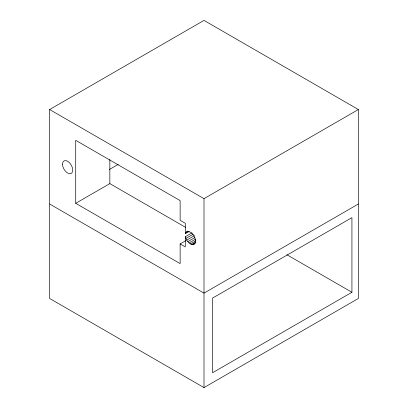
<?xml version="1.0" encoding="UTF-8"?>
<svg xmlns="http://www.w3.org/2000/svg" width="408" height="408" viewBox="0 0 408 408"><rect width="100%" height="100%" fill="white"/><g stroke="black" fill="none" stroke-linecap="round" stroke-linejoin="round"><path stroke-width="0.61" d="M49.628 204L49.628 109.528L204 20.4L358.372 109.528L358.372 298.472L204 387.6L49.628 298.472L49.628 204L204 293.128L358.372 204M185.64 240.746L180.137 243.923L180.137 263.604L75.72 203.317L75.72 140.337L180.137 200.619L180.137 220.305L185.252 223.258L185.426 233.636L189.276 231.412M75.72 203.317L109.839 183.62L109.839 159.446M204 387.6L204 198.655L49.628 109.528M192.03 232.881L185.426 236.691L185.252 246.876L180.137 243.923M185.426 233.636L185.936 232.509L187.848 231.117M185.426 236.691C185.701 240.791 192.403 248.089 195.304 242.398C196.131 237.66 192.122 230.53 186.747 231.754M109.436 169.468L118.259 164.373M204 198.655L358.372 109.528M185.936 232.509L188.139 231.239M185.936 238.415L193.091 234.284M186.747 240.103L194.453 235.656M187.808 241.653L194.963 237.522M189.042 242.954L195.646 239.144M190.363 243.923L195.865 240.746M191.689 244.484L195.539 242.26M192.923 244.606L195.121 243.336M193.979 244.28L195.08 243.642M351.931 292.276L212.588 372.723L212.588 298.085L351.931 217.637L351.931 292.276L286.839 254.694M109.839 183.62L185.676 227.404M62.526 164.21A7.232 4.177 60 0 0 70.196 173.752A7.232 4.177 60 0 0 70.196 163.526A7.232 4.177 60 0 0 62.526 164.21"/></g></svg>
